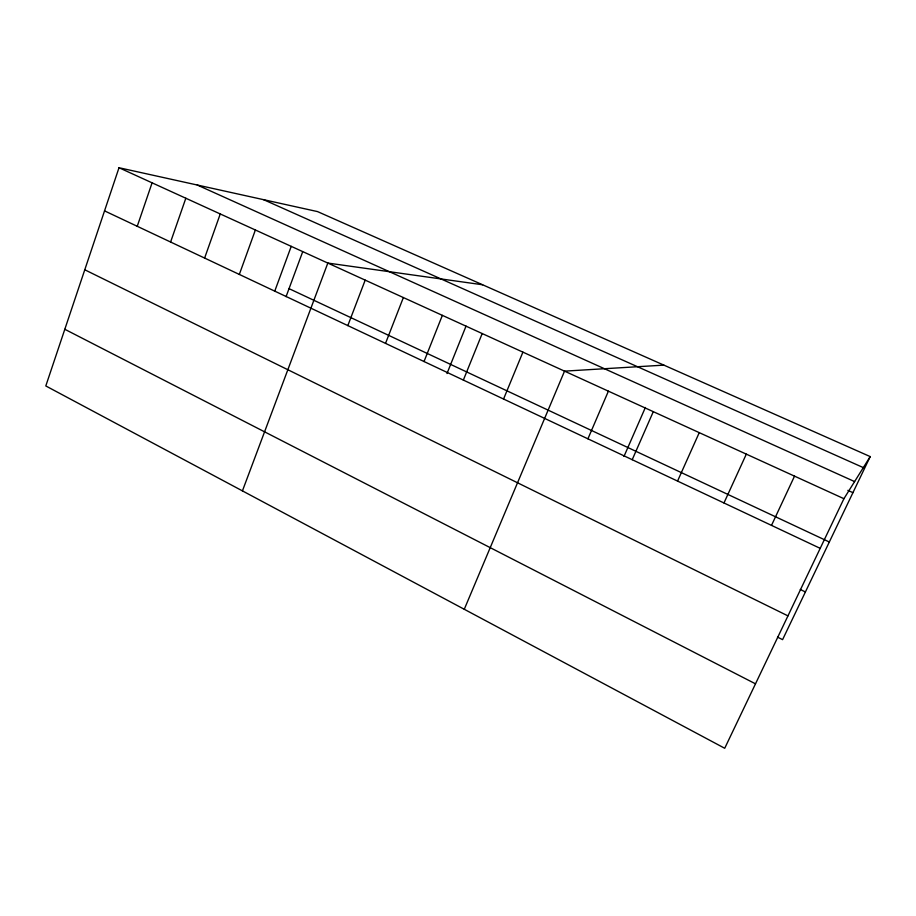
<?xml version="1.0" encoding="UTF-8"?>
<svg xmlns="http://www.w3.org/2000/svg" width="916" height="916" viewBox="0 0 916 916"><rect width="100%" height="100%" fill="white"/><g stroke="black" fill="none" stroke-linecap="round" stroke-linejoin="round"><path stroke-width="1.37" d="M119.011 167.731L45.8 385.945L724.716 748.269L843.922 498.693L870.2 456.592L317.543 211.596L119.011 167.731L843.922 498.693M137.24 226.298L152.09 182.834M170.594 242.03L185.834 198.234M204.611 258.072L220.252 213.955M239.328 274.445L255.381 229.985M274.754 291.139L291.231 246.358M286.067 296.658L302.601 251.992M242.431 490.884L327.825 263.064L482.629 284.773M347.828 325.604L365.198 280.124M385.522 343.374L403.372 297.551M424.028 361.534L442.359 315.356M446.985 373.545L466.038 326.096M463.359 380.083L482.194 333.55M503.56 399.033L522.91 352.133M464.275 609.277L564.531 371.14L663.882 365.129M587.923 438.821L608.396 391.166M623.968 456.454L645.379 407.471M632.212 459.706L653.291 411.662M677.554 481.083L699.252 432.65M723.972 502.964L746.322 454.13M771.512 525.383L794.527 476.148M870.2 456.592L782.585 639.643L777.535 637.124M263.602 199.677L863.33 467.618M197.238 185.009L854.605 481.587M847.861 490.358L852.933 492.671M289.032 288.643L829.323 541.997M104.538 210.875L820.209 548.352M800.286 589.48L805.404 591.954M84.776 269.773L787.955 615.873M64.807 329.279L755.494 683.828"/></g></svg>
